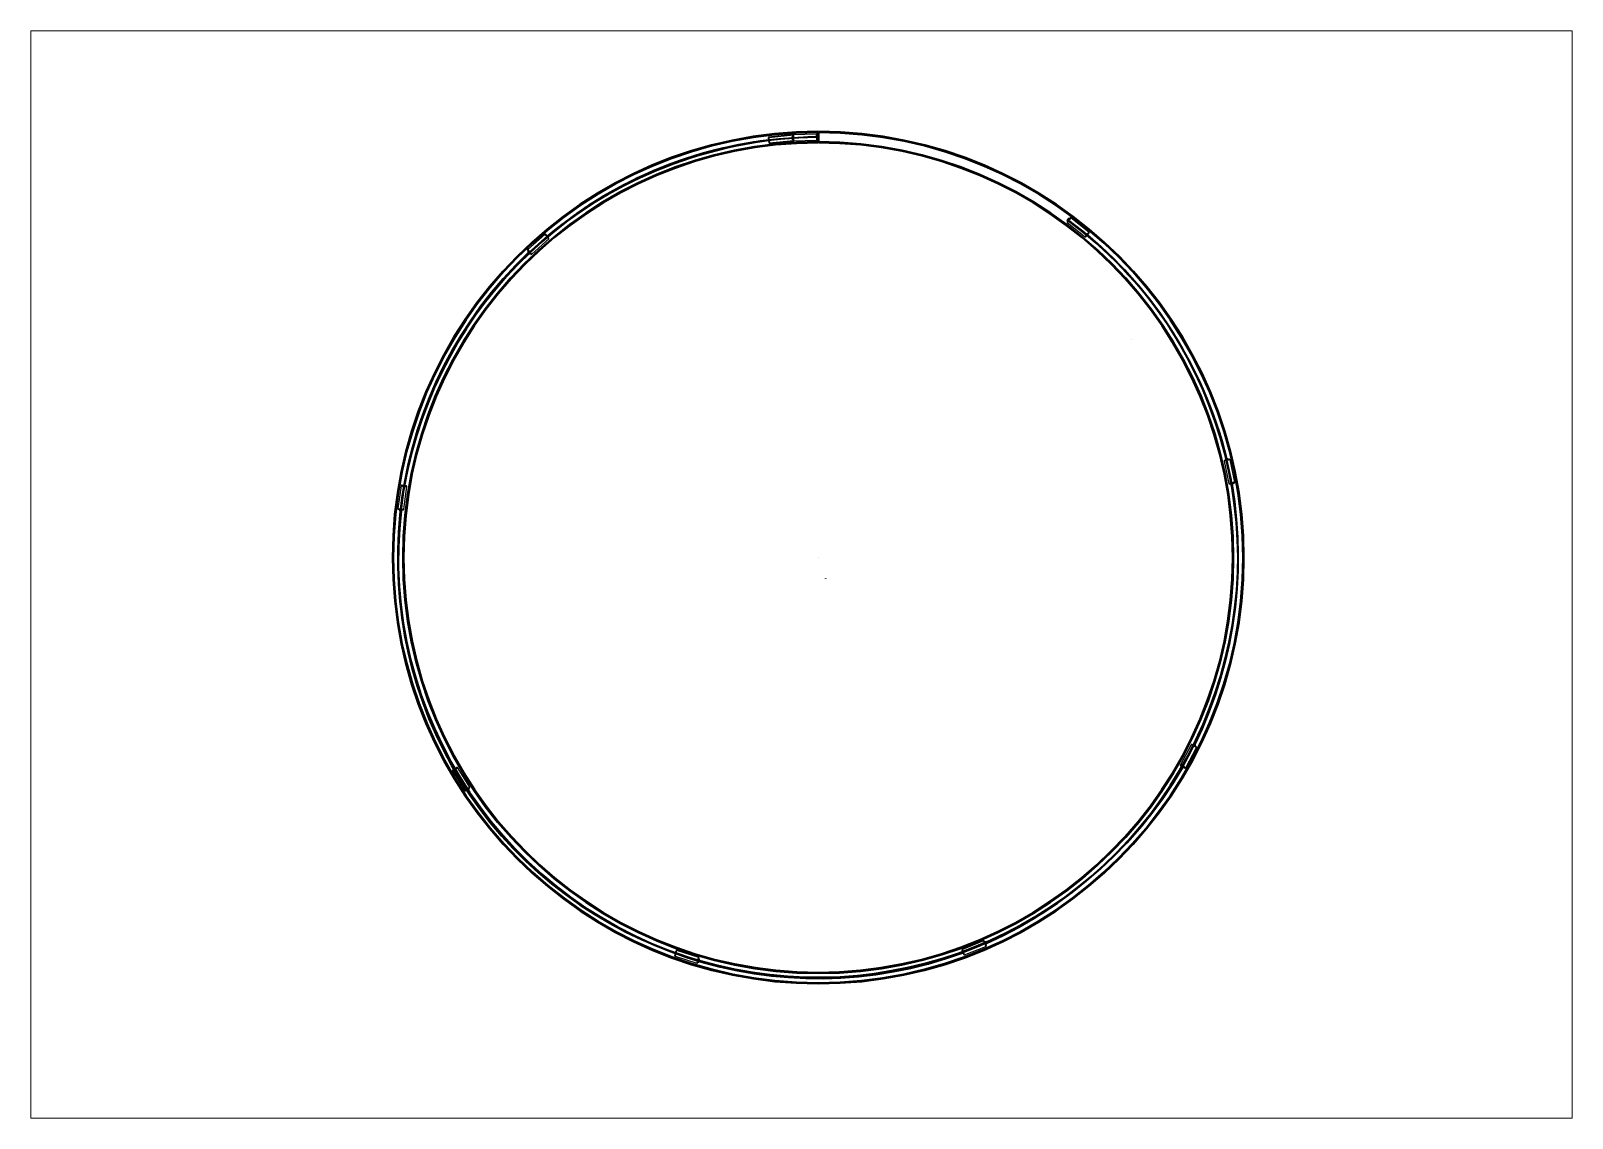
# Paper-space layout 'Layout1' of a CAD drawing. Header units: inches. Extents: x -0.3 to 11.3, y -0.8 to 7.4.
# The model-space entities are those that its viewports show. They can reach past a viewport. Long polylines and large blocks are cut down to what shows.
import ezdxf

# ---------------------------------------------------------------- set-up
doc = ezdxf.new("R2010")
doc.units = ezdxf.units.IN
doc.header["$MEASUREMENT"] = 0
doc.layers.get('0').update_dxf_attribs({"lineweight": 35})
for name, color, linetype, lineweight in [('lead back', 191, 'Continuous', 35), ('negative', 140, 'Continuous', 35), ('positive', 10, 'Continuous', 35)]:
    doc.layers.add(name, color=color, linetype=linetype, lineweight=lineweight)

# ---------------------------------------------------------------- blocks, each defined once
blk = doc.blocks.new('*U1')
at = {"color": 7, "linetype": 'Continuous', "lineweight": 25}
for p, q in [((-20.3, 1.8), (-21.1, 1.8)), ((20.7, 5.9), (-19.2, 4.6)), ((-21, -3.2), (-20.1, -3.2)), ((-18.9, -5.9), (21.1, -4.6))]:
    blk.add_line(p, q, dxfattribs=at)
for p, q in [((-20.2, 3.7), (-20.2, 3.5)), ((-19.9, -4.9), (-19.9, -5.2))]:
    blk.add_line(p, q)
for centre, radius, start, end in [((1.1, 0), 22.3, 175.3829, 188.2317), ((28.8, 0.9), 49.1, 176.9851, 186.8101), ((30.9, 0.9), 50.2, 175.8074, 187.8072), ((71.2, 2.2), 50.6, 175.8551, 187.7587), ((69.5, 2.2), 47.8, 176.742, 186.8716), ((-0.3, 1), 22.4, 358.3087, 9.9126)]:
    blk.add_arc(centre, radius, start, end, dxfattribs=at)
for points, knots in [([(-21.1, 1.8), (-21.2, 1.8), (-21.3, 1.8), (-21.6, 1.7), (-21.8, 1.5), (-22, 1.3), (-22, 1.1), (-22.1, 1), (-22.1, 0.9), (-22.1, 0.8), (-22.1, 0.6), (-22.1, 0.2), (-22.1, -0.2), (-22.1, -0.3)], [0, 0, 0, 0, 0.048576, 0.155289, 0.24149, 0.314733, 0.37683, 0.426719, 0.467885, 0.520798, 0.652945, 0.851781, 1, 1, 1, 1]), ([(-19.2, 4.6), (-19.3, 4.6), (-19.6, 4.6), (-19.8, 4.4), (-20, 4.2), (-20.1, 4), (-20.2, 3.9), (-20.2, 3.8), (-20.2, 3.7), (-20.2, 3.7)], [0, 0, 0, 0, 0.208451, 0.391757, 0.546972, 0.683007, 0.803892, 0.936823, 1, 1, 1, 1]), ([(22.1, 0.4), (22.1, 0.6), (22.1, 1.1), (22, 2.1), (22, 3.2), (21.9, 4.1), (21.8, 4.6), (21.8, 4.9), (21.7, 5.2), (21.6, 5.4), (21.4, 5.6), (21.1, 5.8), (20.9, 5.9), (20.7, 5.9), (20.7, 5.9)], [0, 0, 0, 0, 0.075787, 0.221119, 0.366947, 0.513389, 0.661712, 0.77734, 0.835626, 0.866824, 0.904252, 0.94698, 0.993133, 1, 1, 1, 1]), ([(21.1, -4.6), (21.1, -4.6), (21.2, -4.6), (21.5, -4.6), (21.7, -4.4), (21.9, -4.2), (22, -4), (22, -3.9), (22.1, -3.7), (22.1, -3.5), (22.1, -3.2), (22.1, -2.5), (22.1, -1.5), (22.1, -0.5), (22.1, 0.1), (22.1, 0.4)], [0, 0, 0, 0, 0.0074, 0.058092, 0.098414, 0.132973, 0.163264, 0.190628, 0.22281, 0.282303, 0.424832, 0.577958, 0.739208, 0.897528, 1, 1, 1, 1]), ([(-22.1, -0.3), (-22.1, -0.3), (-22.1, -0.6), (-22.1, -1), (-22.1, -1.6), (-22, -2.1), (-22, -2.3), (-22, -2.5), (-21.9, -2.7), (-21.7, -2.9), (-21.5, -3.1), (-21.2, -3.2), (-21, -3.2), (-21, -3.2)], [0, 0, 0, 0, 0.025246, 0.173135, 0.319766, 0.469168, 0.639743, 0.678988, 0.729463, 0.792471, 0.870895, 0.957823, 1, 1, 1, 1]), ([(-19.9, -5.2), (-19.9, -5.2), (-19.8, -5.3), (-19.7, -5.5), (-19.5, -5.7), (-19.2, -5.9), (-19, -5.9), (-18.9, -5.9)], [0, 0, 0, 0, 0.155613, 0.326546, 0.538847, 0.777326, 1, 1, 1, 1])]:
    blk.add_open_spline(points, degree=3, knots=knots, dxfattribs=at)
blk = doc.blocks.new('*U2')
at = {"color": 0, "linetype": 'ByBlock', "lineweight": -2, "transparency": 16777216}
blk.add_blockref('*U1', (-23.9, 734.8), dxfattribs=at)
for p, rotation in [((454, 578.2), 320), ((-490.6, 547.5), 39.99999999999999), ((719.5, 151.1), 280), ((-727.8, 104.1), 79.99999999999999), ((648.3, -346.7), 240), ((-624.4, -388), 120), ((273.7, -682.3), 200), ((-228.9, -698.6), 160)]:
    blk.add_blockref('*U1', p, dxfattribs=dict(at, rotation=rotation))

msp = doc.modelspace()

# ---------------------------------------------------------------- linework, layer by layer
for p, q in [((-43.1, 739.4), (-86.9, 735)), ((-86.9, 735), (-85.9, 725)), ((-85.9, 725), (-42.7, 728.9)), ((-0.5, 725.5), (-0.5, 745)), ((-0.5, 745), (-0.5, 745)), ((0.5, 745), (0.5, 725.5)), ((547.7, 381.3), (547.7, 381.3))]:
    msp.add_line(p, q)
for radius, start, end in [(745, 90.0384, 89.9615), (743.5, 90.0385, 89.9615), (727, 90.0394, 89.9606), (725.5, 90.0395, 89.9605)]:
    msp.add_arc((0, 0), radius, start, end)
at = {"layer": 'lead back'}
msp.add_arc((0, 0), 735.1, 90.1387, 53.5833, dxfattribs=at)
at = {"layer": 'negative'}
for centre, radius, start, end in [((3, -3.2), 738.6, 96.948, 169.934), ((-1.8, -4.3), 738.6, 13.8708, 53.6697), ((-6.1, -1.4), 740.7, 333.884, 49.8463), ((-10.5, -7.4), 724.6, 172.907, 250.7186), ((-1.6, 6.3), 740.3, 253.8562, 329.7804)]:
    msp.add_arc(centre, radius, start, end, dxfattribs=at)
at = {"layer": 'positive'}
for p, q in [((-0.1, 0), (0.1, 0)), ((0, -0.1), (0, 0.1)), ((13.4, -36.9), (13.6, -36.9)), ((13.5, -37), (13.5, -36.8))]:
    msp.add_line(p, q, dxfattribs=at)
for centre, radius, start, end in [((13.5, -36.9), 772.8, 91.1345, 129.1415), ((0, 0), 735.1, 96.7461, 130.1394), ((0, 0), 735.9, 133.5813, 210.0912), ((-8, 4.2), 742.9, 294.017, 9.7156), ((0, 0), 735.9, 213.5813, 290.0912)]:
    msp.add_arc(centre, radius, start, end, dxfattribs=at)

# ---------------------------------------------------------------- block references
msp.add_blockref('*U2', (0, 0))

psp = doc.layouts.get("Layout1")

# ---------------------------------------------------------------- viewports
at = {"layer": 'positive', "view_target_point": (-29.142, -29.519)}
psp.add_viewport(center=(5.534, 3.336), size=(11.614, 8.18865), view_center_point=(0, 0), view_height=1901.78778, dxfattribs=at)

doc.saveas('drawing.dxf')
